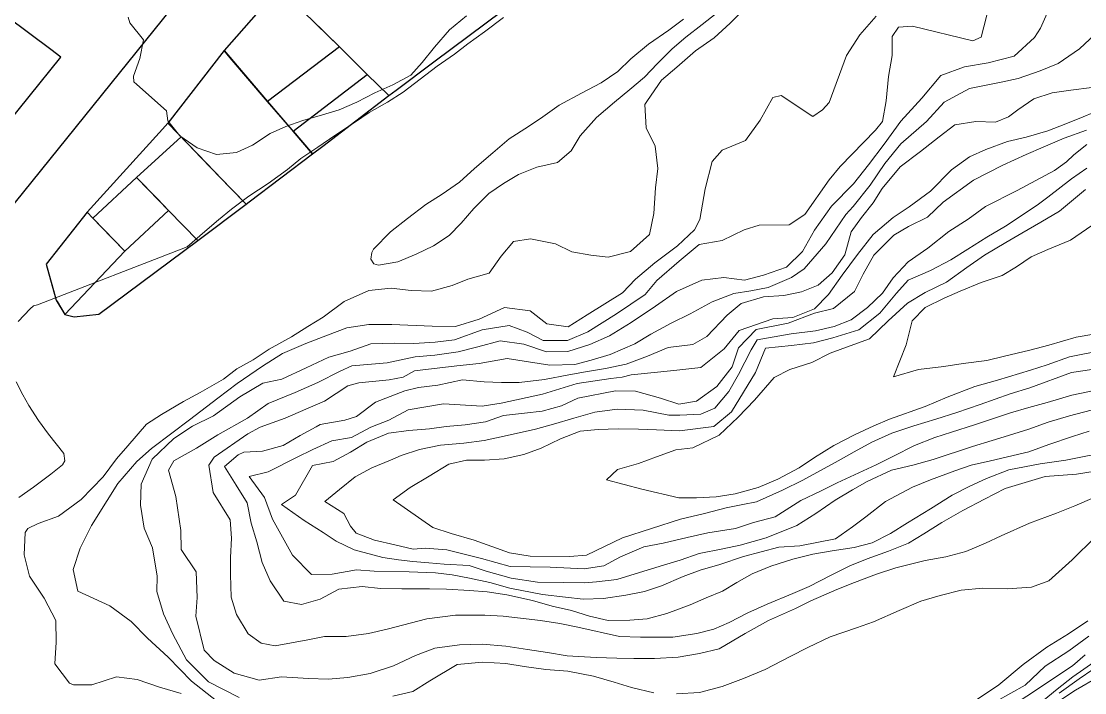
# Model space of a CAD drawing. Header units: metres. Extents: x 78 to 178, y -74 to 157.
# Drawn here: x 148.111 to 149.815, y 65.96 to 67.036 of the extents above; entities that cross this region are included whole.
import ezdxf

# ---------------------------------------------------------------- set-up
doc = ezdxf.new("R2010")
doc.units = ezdxf.units.M
doc.layers.add('01_Fina', color=252, linetype='Continuous', lineweight=15)
doc.layers.add('Traza Urbana', color=7, linetype='Continuous')

msp = doc.modelspace()

# ---------------------------------------------------------------- linework, layer by layer
at = {"layer": '01_Fina', "color": 252, "linetype": 'Continuous', "lineweight": 9, "true_color": 0x939598}
for points in [[(149.76992, 67.08335), (149.74436, 67.02502), (149.7346, 67.01031), (149.70209, 66.98007), (149.66008, 66.96977), (149.62221, 66.96334), (149.58435, 66.94903), (149.55411, 66.91277), (149.5204, 66.87585), (149.49364, 66.83946), (149.46849, 66.80587), (149.44467, 66.77577), (149.40935, 66.73978), (149.38179, 66.70112), (149.36266, 66.66687), (149.33711, 66.64185), (149.30045, 66.629), (149.26994, 66.62138), (149.23663, 66.62566), (149.20131, 66.62124), (149.16104, 66.60318), (149.12706, 66.5795), (149.08839, 66.55314), (149.05361, 66.53201), (149.02203, 66.51809), (148.98671, 66.50659), (148.95246, 66.50605), (148.9162, 66.51849), (148.87847, 66.52411), (148.84235, 66.51408), (148.81078, 66.50618), (148.77372, 66.50097), (148.74228, 66.49829), (148.69719, 66.48879), (148.6406, 66.48398), (148.62187, 66.47541), (148.58628, 66.45695), (148.54962, 66.4413), (148.50627, 66.4235), (148.47349, 66.39969), (148.426, 66.37333), (148.39175, 66.35152), (148.35536, 66.33172), (148.34693, 66.31634), (148.35843, 66.27406), (148.36659, 66.22001), (148.36686, 66.18937), (148.39108, 66.15351), (148.39282, 66.11257), (148.39081, 66.0822), (148.40406, 66.02815), (148.41971, 66.01143), (148.45222, 65.99123), (148.49222, 65.97985), (148.52781, 65.98507), (148.57116, 65.98226), (148.6026, 65.98159), (148.63391, 65.98427), (148.67016, 65.99056), (148.70709, 66.003), (148.74241, 66.01932), (148.77372, 66.0311), (148.81305, 66.03658), (148.84944, 66.03738), (148.88717, 66.03431), (148.92196, 66.02909), (148.9542, 66.024), (148.98577, 66.01905), (149.03207, 66.01598), (149.06538, 66.01531), (149.09254, 66.01464), (149.12559, 66.01477), (149.16331, 66.01691), (149.19797, 66.0224), (149.22941, 66.03029), (149.27115, 66.05478), (149.30821, 66.07551), (149.35129, 66.09491), (149.37617, 66.10695), (149.41792, 66.12542), (149.44588, 66.13625), (149.48133, 66.14963), (149.5121, 66.16007), (149.55947, 66.17184), (149.59224, 66.17746), (149.62435, 66.18589), (149.6562, 66.19967), (149.68108, 66.21118), (149.7267, 66.23151), (149.76992, 66.2477), (149.79922, 66.25907), (149.83012, 66.27259)], [(149.2765, 67.06222), (149.24693, 67.03305), (149.22138, 67.00964), (149.19154, 66.98876), (149.16144, 66.96281), (149.13682, 66.94167), (149.11421, 66.90929), (149.10993, 66.90301), (149.11234, 66.86554), (149.12692, 66.83624), (149.13067, 66.80025), (149.12732, 66.76908), (149.12451, 66.72814), (149.11742, 66.69443), (149.08732, 66.66713), (149.05133, 66.65777), (149.0235, 66.66138), (148.99287, 66.66646), (148.96704, 66.67944), (148.92664, 66.68734), (148.89988, 66.68292), (148.87995, 66.65937), (148.86055, 66.63235), (148.82656, 66.62272), (148.80141, 66.61281), (148.76837, 66.60345), (148.73572, 66.60452), (148.70348, 66.6084), (148.66762, 66.60439), (148.62802, 66.58686), (148.59471, 66.56197), (148.57022, 66.54699), (148.544, 66.53053), (148.50828, 66.51047), (148.48232, 66.49361), (148.4565, 66.47902), (148.43509, 66.46257), (148.39763, 66.44089), (148.37061, 66.42658), (148.33569, 66.40584), (148.31174, 66.39032), (148.2815, 66.35554), (148.26317, 66.33453), (148.2423, 66.3059), (148.20658, 66.26964), (148.17046, 66.24289), (148.13795, 66.23125), (148.12109, 66.22295), (148.11694, 66.21653), (148.11547, 66.18054), (148.1239, 66.14642), (148.14758, 66.11137), (148.16644, 66.07551), (148.16698, 66.041), (148.16457, 66.00594), (148.18798, 65.97517), (148.19454, 65.97223), (148.22371, 65.97223), (148.26344, 65.98534), (148.29635, 65.98079), (148.33234, 65.96848), (148.36713, 65.95831)], [(148.45985, 65.95203), (148.41101, 65.97704), (148.37569, 66.01263), (148.35375, 66.05357), (148.33863, 66.08635), (148.32793, 66.12194), (148.3286, 66.14656), (148.32097, 66.19178), (148.30773, 66.22335), (148.30184, 66.26014), (148.30318, 66.29413), (148.32057, 66.33413), (148.35549, 66.36718), (148.38532, 66.38684), (148.41904, 66.40383), (148.46132, 66.43434), (148.49771, 66.45575), (148.52848, 66.4623), (148.56715, 66.4805), (148.6038, 66.49749), (148.63805, 66.50752), (148.67123, 66.51916), (148.70829, 66.51996), (148.74, 66.51983), (148.77425, 66.52197), (148.80502, 66.52558), (148.84931, 66.5415), (148.89266, 66.5486), (148.92156, 66.53776), (148.94698, 66.52451), (148.98631, 66.52465), (149.01882, 66.53816), (149.06484, 66.56706), (149.11047, 66.59837), (149.12946, 66.62071), (149.16505, 66.65135), (149.19716, 66.67837), (149.23422, 66.68466), (149.26941, 66.70192), (149.29349, 66.70914), (149.34166, 66.70981), (149.36654, 66.7264), (149.40534, 66.78219), (149.42313, 66.80333), (149.47999, 66.8614), (149.49123, 66.87531), (149.49699, 66.90876), (149.50073, 66.94769), (149.50622, 66.98154), (149.50662, 67.01204), (149.51652, 67.0269), (149.53886, 67.02863), (149.63573, 67.00509), (149.64884, 67.01084), (149.66248, 67.06262)], [(149.17201, 67.03974), (149.14833, 67.02194), (149.11595, 66.9996), (149.08786, 66.97579), (149.06698, 66.95545), (149.04009, 66.93752), (149.00879, 66.9208), (148.97306, 66.90153), (148.94684, 66.8832), (148.92356, 66.86728), (148.89279, 66.84775), (148.8663, 66.82554), (148.83713, 66.79999), (148.81332, 66.77818), (148.78522, 66.75918), (148.759, 66.74232), (148.72997, 66.71998), (148.70267, 66.69844), (148.67511, 66.67088), (148.67244, 66.66526), (148.6711, 66.65482), (148.67605, 66.64747), (148.68328, 66.64506), (148.71418, 66.65041), (148.74375, 66.66299), (148.77144, 66.67623), (148.79646, 66.69282), (148.81573, 66.71249), (148.8362, 66.73604), (148.86028, 66.76012), (148.88369, 66.77631), (148.90791, 66.79049), (148.93721, 66.80253), (148.97025, 66.80975), (148.99206, 66.82875), (149.00665, 66.8523), (149.03273, 66.88173), (149.0615, 66.90675), (149.08625, 66.92709), (149.10966, 66.94675), (149.13054, 66.9683), (149.15395, 66.99184), (149.17602, 67.01057), (149.20198, 67.03104), (149.22432, 67.04857)], [(148.1057, 66.55488), (148.12524, 66.57522), (148.13045, 66.5799), (148.13701, 66.58178), (148.37663, 66.67436), (148.40513, 66.69911), (148.42693, 66.71811), (148.44767, 66.73497), (148.4755, 66.75584), (148.50627, 66.77631), (148.53731, 66.79852), (148.55898, 66.81618), (148.58628, 66.83424), (148.61344, 66.85324), (148.64474, 66.87411), (148.66842, 66.88989), (148.69772, 66.90662), (148.72301, 66.92254), (148.7499, 66.94341), (148.77733, 66.96401), (148.80516, 66.98355), (148.8267, 67.00014), (148.85319, 67.01914), (148.88356, 67.04215)], [(148.42372, 65.94681), (148.38345, 65.97798), (148.34599, 66.01651), (148.31308, 66.04742), (148.28712, 66.07364), (148.2526, 66.09893), (148.20123, 66.12234), (148.194, 66.15726), (148.20524, 66.19138), (148.22344, 66.22763), (148.24846, 66.2679), (148.26558, 66.29493), (148.29582, 66.33065), (148.31977, 66.35126), (148.35214, 66.37587), (148.38064, 66.39701), (148.42573, 66.43193), (148.45677, 66.45534), (148.49744, 66.48331), (148.52942, 66.50378), (148.56701, 66.51956), (148.60166, 66.53308), (148.6323, 66.54498), (148.66789, 66.5502), (148.70455, 66.55033), (148.76917, 66.54739), (148.80663, 66.54712), (148.84476, 66.55876), (148.88503, 66.57709), (148.9261, 66.57188), (148.953, 66.551), (148.98725, 66.54619), (149.01788, 66.56572), (149.07408, 66.60104), (149.09495, 66.62298), (149.12639, 66.64867), (149.16224, 66.67637), (149.18954, 66.70192), (149.1985, 66.71838), (149.2068, 66.76774), (149.2179, 66.81123), (149.23395, 66.82942), (149.27155, 66.84481), (149.2947, 66.87785), (149.31517, 66.91424), (149.32854, 66.91705), (149.37938, 66.88374), (149.39504, 66.89404), (149.40534, 66.90595), (149.4333, 66.98127), (149.45457, 67.01459), (149.48066, 67.04429)], [(148.28217, 67.04255), (148.28485, 67.03399), (148.30666, 67.00643), (148.30064, 66.97672), (148.29074, 66.94809), (148.29127, 66.93913), (148.29622, 66.93471), (148.34331, 66.89257), (148.34586, 66.87638), (148.36499, 66.8523), (148.39255, 66.83357), (148.42345, 66.82273), (148.45556, 66.82608), (148.48139, 66.83758), (148.50975, 66.85618), (148.53463, 66.86728), (148.56206, 66.87705), (148.5935, 66.88642), (148.61999, 66.89431), (148.64862, 66.90635), (148.67766, 66.92147), (148.70629, 66.93418), (148.73505, 66.94997), (148.75338, 66.9703), (148.77305, 66.99479), (148.79713, 67.02261), (148.82442, 67.04482)], [(149.83909, 67.02261), (149.80671, 66.99198), (149.77259, 66.9683), (149.74356, 66.95692), (149.70824, 66.94448), (149.68122, 66.93873), (149.63064, 66.92829), (149.58984, 66.90662), (149.56161, 66.87558), (149.52053, 66.83972), (149.49471, 66.80801), (149.47116, 66.7735), (149.44374, 66.73951), (149.43223, 66.7264), (149.40039, 66.67944), (149.36547, 66.63931), (149.34513, 66.62552), (149.30781, 66.6092), (149.28011, 66.60385), (149.25282, 66.5997), (149.21777, 66.58632), (149.18298, 66.56706), (149.15208, 66.55221), (149.11983, 66.53455), (149.09428, 66.51903), (149.05441, 66.5019), (149.0239, 66.49267), (148.99782, 66.48571), (148.95795, 66.48464), (148.88945, 66.49535), (148.84449, 66.48772), (148.80864, 66.48398), (148.7408, 66.47595), (148.72288, 66.46551), (148.7004, 66.46136), (148.65183, 66.45655), (148.63404, 66.4516), (148.59685, 66.42738), (148.56688, 66.41427), (148.5337, 66.40009), (148.49369, 66.38524), (148.47389, 66.37467), (148.42011, 66.33761), (148.41141, 66.32463), (148.4181, 66.28061), (148.4458, 66.23713), (148.44754, 66.2073), (148.44593, 66.17653), (148.44593, 66.14937), (148.447, 66.11284), (148.45583, 66.08515), (148.47416, 66.05384), (148.4953, 66.03912), (148.51751, 66.03484), (148.57009, 66.04474), (148.59671, 66.04983), (148.63163, 66.04996), (148.66722, 66.05464), (148.69706, 66.06147), (148.76061, 66.07806), (148.80663, 66.08421), (148.85386, 66.08421), (148.88302, 66.0822), (148.9431, 66.07551), (148.97413, 66.07056), (149.0029, 66.06481), (149.06953, 66.05009), (149.10311, 66.04862), (149.15489, 66.04902), (149.19355, 66.05478), (149.22058, 66.06173), (149.24546, 66.07217), (149.27543, 66.08796), (149.30607, 66.10147), (149.34714, 66.11873), (149.37323, 66.1301), (149.40868, 66.14843), (149.43865, 66.16288), (149.46635, 66.17452), (149.50046, 66.18656), (149.53257, 66.1994), (149.55719, 66.21425), (149.58596, 66.23258), (149.61981, 66.25185), (149.65419, 66.27004), (149.68777, 66.28717), (149.75172, 66.3063), (149.80176, 66.31005), (149.832, 66.315)], [(149.82651, 66.9299), (149.79253, 66.92562), (149.76309, 66.9216), (149.73353, 66.9121), (149.70784, 66.89404), (149.69285, 66.88294), (149.67185, 66.87451), (149.64041, 66.87558), (149.60683, 66.86996), (149.58154, 66.85069), (149.55211, 66.82728), (149.51906, 66.80266), (149.4907, 66.76815), (149.47625, 66.74527), (149.45725, 66.72145), (149.44079, 66.69844), (149.43076, 66.66151), (149.41042, 66.63288), (149.38768, 66.61295), (149.36092, 66.60225), (149.33269, 66.59649), (149.30031, 66.59435), (149.26473, 66.58378), (149.24185, 66.56478), (149.20961, 66.5308), (149.18713, 66.51823), (149.14739, 66.51301), (149.11435, 66.49949), (149.07996, 66.48625), (149.04718, 66.47943), (149.01507, 66.47421), (148.98845, 66.46939), (148.94938, 66.46203), (148.90871, 66.45682), (148.88021, 66.45722), (148.85265, 66.45789), (148.81814, 66.4611), (148.77813, 66.45294), (148.74763, 66.44932), (148.72529, 66.44357), (148.67859, 66.42551), (148.64782, 66.40276), (148.62922, 66.39674), (148.59002, 66.38965), (148.58333, 66.38617), (148.55778, 66.37199), (148.53062, 66.3558), (148.49757, 66.34711), (148.46747, 66.3455), (148.45851, 66.34122), (148.43643, 66.32249), (148.4553, 66.29239), (148.47269, 66.26429), (148.47898, 66.23165), (148.48808, 66.20168), (148.49691, 66.16863), (148.50975, 66.13893), (148.53182, 66.10642), (148.55965, 66.10134), (148.58962, 66.1095), (148.61986, 66.12582), (148.65705, 66.1301), (148.68675, 66.12689), (148.72074, 66.12649), (148.76502, 66.12649), (148.79231, 66.12582), (148.82897, 66.12381), (148.85747, 66.12127), (148.88891, 66.11672), (148.93025, 66.10736), (148.96183, 66.09866), (148.99273, 66.09157), (149.0215, 66.08234), (149.0512, 66.07538), (149.08612, 66.07578), (149.11368, 66.07832), (149.14512, 66.08648), (149.18298, 66.10053), (149.20827, 66.11164), (149.23436, 66.12247), (149.25737, 66.13639), (149.28225, 66.1503), (149.31222, 66.16261), (149.34754, 66.17358), (149.37925, 66.18174), (149.41042, 66.18709), (149.44534, 66.19258), (149.47424, 66.20021), (149.50368, 66.21492), (149.5311, 66.23232), (149.56789, 66.25439), (149.60241, 66.27647), (149.63078, 66.29105), (149.65753, 66.30296), (149.69352, 66.31687), (149.7437, 66.32664), (149.78463, 66.33239), (149.81393, 66.33868), (149.84444, 66.34443)], [(149.8435, 66.89578), (149.8126, 66.8832), (149.78463, 66.87156), (149.75587, 66.86046), (149.72122, 66.85016), (149.69112, 66.8436), (149.65633, 66.83063), (149.63024, 66.81872), (149.60148, 66.79785), (149.56776, 66.764), (149.53378, 66.73885), (149.50796, 66.72172), (149.47625, 66.69416), (149.45069, 66.66218), (149.42621, 66.62927), (149.40454, 66.5981), (149.38179, 66.57495), (149.34714, 66.56117), (149.31543, 66.5593), (149.26125, 66.5407), (149.23717, 66.51127), (149.1997, 66.48103), (149.15676, 66.47648), (149.08812, 66.46926), (149.07394, 66.46538), (149.05561, 66.46364), (149.00183, 66.45534), (148.9459, 66.43862), (148.87981, 66.42417), (148.84958, 66.41895), (148.7875, 66.42283), (148.73077, 66.41347), (148.7, 66.39648), (148.67083, 66.38564), (148.64006, 66.36905), (148.60835, 66.36343), (148.57812, 66.34952), (148.55189, 66.33681), (148.50667, 66.31366), (148.47617, 66.30644), (148.50038, 66.27259), (148.51363, 66.2378), (148.54547, 66.18), (148.57584, 66.1495), (148.60916, 66.14977), (148.64822, 66.15659), (148.67632, 66.15458), (148.73238, 66.15351), (148.77452, 66.15204), (148.80114, 66.14883), (148.82924, 66.14348), (148.86148, 66.13666), (148.89399, 66.12716), (148.9459, 66.11726), (148.98323, 66.11271), (149.01106, 66.1095), (149.04371, 66.11097), (149.07956, 66.11619), (149.10953, 66.12207), (149.13656, 66.1313), (149.17161, 66.14602), (149.19863, 66.15619), (149.23048, 66.16529), (149.26807, 66.17813), (149.32493, 66.19285), (149.35825, 66.19499), (149.41578, 66.20636), (149.44267, 66.22563), (149.46407, 66.24182), (149.49578, 66.26616), (149.53913, 66.28904), (149.56816, 66.30095), (149.60696, 66.31567), (149.63305, 66.32463), (149.66422, 66.33145), (149.72563, 66.3459), (149.75774, 66.35781), (149.79534, 66.37065), (149.82196, 66.37882)], [(149.81768, 66.86153), (149.78209, 66.84869), (149.74865, 66.83464), (149.72095, 66.8226), (149.68389, 66.80561), (149.63666, 66.78152), (149.58836, 66.74607), (149.56335, 66.72199), (149.53271, 66.70714), (149.50889, 66.69349), (149.47732, 66.66125), (149.45979, 66.63101), (149.44615, 66.60305), (149.4123, 66.57549), (149.38206, 66.568), (149.33965, 66.55207), (149.28827, 66.54231), (149.26031, 66.51247), (149.25001, 66.48197), (149.22553, 66.4508), (149.19288, 66.42711), (149.16465, 66.42243), (149.13535, 66.43206), (149.09521, 66.4433), (149.06284, 66.4437), (149.0029, 66.4322), (148.97641, 66.41989), (148.9455, 66.41106), (148.91701, 66.40785), (148.88369, 66.40424), (148.85466, 66.3938), (148.82202, 66.38912), (148.79178, 66.38644), (148.76489, 66.38256), (148.73211, 66.37989), (148.6992, 66.37587), (148.66468, 66.36142), (148.63819, 66.34523), (148.61049, 66.33038), (148.57745, 66.3241), (148.55015, 66.27633), (148.52794, 66.26148), (148.5642, 66.23593), (148.59471, 66.21639), (148.61571, 66.20261), (148.64434, 66.18883), (148.69037, 66.17666), (148.71538, 66.17251), (148.7384, 66.17024), (148.76395, 66.1677), (148.78843, 66.16582), (148.82884, 66.16341), (148.856, 66.15445), (148.89587, 66.14335), (148.93815, 66.13692), (148.98042, 66.13639), (149.0132, 66.13599), (149.03247, 66.13773), (149.06525, 66.14107), (149.10137, 66.15258), (149.13977, 66.16422), (149.16679, 66.17211), (149.19716, 66.18308), (149.23516, 66.19017), (149.26312, 66.19619), (149.30446, 66.20797), (149.35356, 66.22803), (149.38393, 66.2473), (149.41497, 66.26817), (149.44307, 66.2849), (149.46635, 66.29814), (149.50528, 66.31634), (149.53967, 66.32476), (149.57204, 66.33386), (149.63533, 66.35433), (149.6669, 66.3641), (149.69299, 66.37199), (149.72537, 66.38203), (149.75627, 66.3934), (149.79066, 66.4037), (149.83775, 66.41601)], [(149.81835, 66.83879), (149.79775, 66.82193), (149.78597, 66.81082), (149.76657, 66.79678), (149.7069, 66.76507), (149.65606, 66.73911), (149.62823, 66.71891), (149.59733, 66.69898), (149.56375, 66.67249), (149.53231, 66.65041), (149.50822, 66.62499), (149.49083, 66.60051), (149.46715, 66.57709), (149.44079, 66.55743), (149.4135, 66.54699), (149.38353, 66.54003), (149.34487, 66.53522), (149.28988, 66.52572), (149.28025, 66.5094), (149.26031, 66.47006), (149.24466, 66.44263), (149.22245, 66.41614), (149.19984, 66.40638), (149.16599, 66.40464), (149.14873, 66.40491), (149.10766, 66.4128), (149.06565, 66.41454), (149.03019, 66.40959), (148.99621, 66.39995), (148.96383, 66.39019), (148.9348, 66.38216), (148.88476, 66.37092), (148.85239, 66.3641), (148.82001, 66.35955), (148.78281, 66.35634), (148.74883, 66.34978), (148.7198, 66.34015), (148.70267, 66.33266), (148.67271, 66.32035), (148.64581, 66.30603), (148.62053, 66.2853), (148.59725, 66.2663), (148.62775, 66.24677), (148.63832, 66.22696), (148.64729, 66.21546), (148.67672, 66.20435), (148.70923, 66.197), (148.73866, 66.1899), (148.75793, 66.19124), (148.79258, 66.18883), (148.84824, 66.17465), (148.89413, 66.16221), (148.95848, 66.16114), (149.01267, 66.15846), (149.04437, 66.16315), (149.07086, 66.17773), (149.10846, 66.19338), (149.13963, 66.19967), (149.17816, 66.20877), (149.21108, 66.21613), (149.25536, 66.22322), (149.28439, 66.23245), (149.31918, 66.24168), (149.34246, 66.25667), (149.35985, 66.26804), (149.39169, 66.28302), (149.41845, 66.296), (149.44588, 66.30884), (149.48066, 66.3253), (149.50836, 66.33921), (149.54247, 66.3558), (149.57499, 66.36905), (149.60174, 66.37761), (149.6384, 66.38912), (149.6962, 66.40865), (149.7255, 66.41695), (149.75507, 66.42511), (149.79427, 66.43661), (149.84283, 66.44678)], [(149.81862, 66.80079), (149.7936, 66.78366), (149.75614, 66.75396), (149.73861, 66.74125), (149.68804, 66.70767), (149.65834, 66.69028), (149.62797, 66.67101), (149.60027, 66.65389), (149.56803, 66.63663), (149.53191, 66.62124), (149.51331, 66.60051), (149.48695, 66.56826), (149.45297, 66.54137), (149.41163, 66.52893), (149.38019, 66.5205), (149.34527, 66.51622), (149.30366, 66.51194), (149.28734, 66.47314), (149.24921, 66.41012), (149.22058, 66.38658), (149.16572, 66.37975), (149.12893, 66.38109), (149.09976, 66.38216), (149.06712, 66.38256), (149.03514, 66.38163), (149.00624, 66.37882), (148.9748, 66.36664), (148.94417, 66.35179), (148.91607, 66.34162), (148.8849, 66.33453), (148.85319, 66.33239), (148.82416, 66.33266), (148.79606, 66.32637), (148.76422, 66.30684), (148.73385, 66.28891), (148.70696, 66.26871), (148.77037, 66.22442), (148.79981, 66.21519), (148.83673, 66.20449), (148.89346, 66.18415), (148.92637, 66.1784), (148.98912, 66.17786), (149.01668, 66.18), (149.07434, 66.20823), (149.12063, 66.22295), (149.16706, 66.2378), (149.20573, 66.2469), (149.24038, 66.25613), (149.2674, 66.26148), (149.28881, 66.26563), (149.33055, 66.28436), (149.36333, 66.30042), (149.41992, 66.33172), (149.44548, 66.34604), (149.47411, 66.36116), (149.50568, 66.37601), (149.54127, 66.38751), (149.57632, 66.39822), (149.61004, 66.40892), (149.64763, 66.42163), (149.6954, 66.43875), (149.72724, 66.44852), (149.7936, 66.47287), (149.84096, 66.47996)], [(149.81648, 66.76627), (149.7746, 66.73162), (149.7445, 66.71396), (149.71426, 66.69657), (149.68871, 66.68158), (149.65446, 66.66125), (149.62636, 66.64131), (149.59345, 66.6179), (149.5596, 66.60118), (149.53084, 66.58418), (149.50006, 66.55569), (149.47023, 66.52732), (149.43932, 66.51568), (149.40695, 66.50404), (149.37778, 66.48919), (149.34246, 66.47782), (149.31757, 66.46484), (149.28573, 66.42885), (149.25951, 66.40156), (149.22927, 66.37253), (149.18686, 66.35219), (149.15957, 66.34938), (149.12866, 66.33774), (149.09976, 66.32704), (149.06632, 66.31754), (149.04852, 66.30082), (149.10552, 66.28597), (149.16465, 66.27192), (149.19288, 66.27219), (149.22459, 66.27366), (149.25509, 66.27874), (149.29162, 66.28864), (149.32319, 66.30189), (149.35731, 66.32022), (149.38219, 66.33667), (149.41283, 66.35594), (149.44708, 66.3736), (149.47732, 66.38778), (149.5022, 66.39848), (149.5592, 66.41869), (149.59452, 66.4334), (149.63907, 66.45066), (149.67533, 66.46096), (149.72791, 66.47702), (149.75493, 66.48558), (149.79066, 66.49816), (149.84176, 66.50819)], [(149.82945, 66.53441), (149.80109, 66.52973), (149.75748, 66.51689), (149.72697, 66.50873), (149.6867, 66.49909), (149.65834, 66.49227), (149.62021, 66.48732), (149.58917, 66.4829), (149.5485, 66.47809), (149.50863, 66.46618), (149.5291, 66.51729), (149.53846, 66.55582), (149.5596, 66.57709), (149.58957, 66.59235), (149.61566, 66.60372), (149.64884, 66.61723), (149.68295, 66.62847), (149.70597, 66.64252), (149.72898, 66.6583), (149.75574, 66.67008), (149.79239, 66.68506), (149.82624, 66.70901)], [(148.10704, 66.27259), (148.13059, 66.28944), (148.15815, 66.31032), (148.17661, 66.3253), (148.18076, 66.33132), (148.17902, 66.34323), (148.15467, 66.374), (148.13821, 66.39634), (148.1231, 66.42002), (148.1132, 66.43742), (148.10289, 66.45789)], [(149.8316, 66.2089), (149.79494, 66.17291), (149.75748, 66.1392), (149.72951, 66.12876), (149.69071, 66.12635), (149.65151, 66.12716), (149.61726, 66.12421), (149.58315, 66.11578), (149.55238, 66.10629), (149.51759, 66.09157), (149.47652, 66.07311), (149.44949, 66.06387), (149.40708, 66.04956), (149.37109, 66.0323), (149.34326, 66.01772), (149.30312, 65.99671), (149.26834, 65.98253), (149.23395, 65.96969), (149.1977, 65.95992), (149.16091, 65.95764)], [(149.63867, 65.94641), (149.67734, 65.9725), (149.7164, 66.00474), (149.75453, 66.03297), (149.78905, 66.05411), (149.82009, 66.07498)], [(149.82169, 66.05023), (149.78959, 66.02681), (149.75159, 66.00233), (149.71948, 65.97169), (149.65071, 65.93343)], [(149.12478, 65.95965), (149.08853, 65.96808), (149.06096, 65.97638), (149.02792, 65.98628), (148.98684, 65.99404), (148.95139, 65.99711), (148.91687, 66.00166), (148.88744, 66.00675), (148.85011, 66.00849), (148.80944, 66.00487), (148.76569, 65.97878), (148.73826, 65.96179), (148.70615, 65.9539)], [(149.81594, 66.02039), (149.79561, 66.00273), (149.75761, 65.97785), (149.7346, 65.96233), (149.69941, 65.93905)], [(149.83641, 66.01357), (149.79574, 65.98494), (149.77112, 65.96527), (149.74102, 65.94065)], [(149.82785, 65.99685), (149.80591, 65.98173), (149.7742, 65.95898)], [(149.83721, 65.98507), (149.80029, 65.96393), (149.77366, 65.94601)]]:
    msp.add_lwpolyline(points, dxfattribs=at)
at = {"layer": 'Traza Urbana', "color": 7, "linetype": 'Continuous', "invisible_edges": 5}
for points in [[(147.75687, 67.85801), (147.07525, 66.75864), (147.67731, 66.40998), (148.35378, 67.50105)], [(148.35378, 67.50105), (147.67731, 66.40998), (147.7826, 66.35152), (148.45704, 67.43931)], [(148.45704, 67.43931), (147.7826, 66.35152), (147.91706, 66.51809), (148.47979, 67.4257)], [(148.47979, 67.4257), (147.91706, 66.51809), (148.59431, 67.35722)], [(148.78723, 67.38317), (148.5746, 67.04021), (148.62053, 66.99505), (148.83351, 67.33856)], [(148.78723, 67.38317), (148.5746, 67.04021), (148.62053, 66.99505), (148.83351, 67.33856)], [(148.83351, 67.33856), (148.62053, 66.99505), (148.66535, 66.9509), (148.8787, 67.295)], [(148.83351, 67.33856), (148.62053, 66.99505), (148.66535, 66.9509), (148.8787, 67.295)], [(148.8787, 67.295), (148.66535, 66.9509), (148.69973, 66.91718), (148.9133, 67.26164)], [(148.8787, 67.295), (148.66535, 66.9509), (148.69973, 66.91718), (148.9133, 67.26164)], [(148.9133, 67.26164), (148.69973, 66.91718), (148.71157, 66.92603), (148.91728, 67.25781)], [(148.9133, 67.26164), (148.69973, 66.91718), (148.71157, 66.92603), (148.91728, 67.25781)], [(148.91728, 67.25781), (148.71157, 66.92603), (148.77178, 66.97103), (148.93748, 67.23828)], [(148.91728, 67.25781), (148.71157, 66.92603), (148.77178, 66.97103), (148.93748, 67.23828)], [(148.93748, 67.23828), (148.77178, 66.97103), (148.91518, 67.07821), (148.98564, 67.19185)], [(148.93748, 67.23828), (148.77178, 66.97103), (148.91518, 67.07821), (148.98564, 67.19185)], [(148.4359, 66.98916), (148.4359, 66.98916), (148.45093, 66.97159), (148.5242, 67.08977)], [(148.4359, 66.98916), (148.4359, 66.98916), (148.45093, 66.97159), (148.5242, 67.08977)], [(148.5242, 67.08977), (148.45093, 66.97159), (148.50547, 66.90782), (148.58265, 67.0323)], [(148.5242, 67.08977), (148.45093, 66.97159), (148.50547, 66.90782), (148.58265, 67.0323)], [(148.08871, 67.04294), (148.00151, 66.90229), (148.07092, 66.85042), (148.15813, 66.99107)], [(148.58265, 67.0323), (148.50547, 66.90782), (148.54085, 66.86654), (148.62053, 66.99505)], [(148.58265, 67.0323), (148.50547, 66.90782), (148.54085, 66.86654), (148.62053, 66.99505)], [(148.50547, 66.90782), (148.50547, 66.90782), (148.54085, 66.86654), (148.62053, 66.99505)], [(148.50547, 66.90782), (148.50547, 66.90782), (148.54085, 66.86654), (148.62053, 66.99505)], [(148.62053, 66.99505), (148.54085, 66.86654), (148.54641, 66.86005), (148.62647, 66.98919)], [(148.62053, 66.99505), (148.54085, 66.86654), (148.54641, 66.86005), (148.62647, 66.98919)], [(148.62053, 66.99505), (148.54085, 66.86654), (148.54641, 66.86005), (148.62647, 66.98919)], [(148.62053, 66.99505), (148.54085, 66.86654), (148.54641, 66.86005), (148.62647, 66.98919)], [(148.15813, 66.99107), (148.07092, 66.85042), (148.17447, 66.97886)], [(148.34559, 66.8729), (148.34559, 66.8729), (148.35671, 66.86143), (148.4359, 66.98916)], [(148.34559, 66.8729), (148.34559, 66.8729), (148.35671, 66.86143), (148.4359, 66.98916)], [(148.4359, 66.98916), (148.35671, 66.86143), (148.367, 66.85082), (148.44568, 66.97773)], [(148.4359, 66.98916), (148.35671, 66.86143), (148.367, 66.85082), (148.44568, 66.97773)], [(148.44568, 66.97773), (148.367, 66.85082), (148.42973, 66.78566), (148.50547, 66.90782)], [(148.44568, 66.97773), (148.367, 66.85082), (148.42973, 66.78566), (148.50547, 66.90782)], [(148.62647, 66.98919), (148.54641, 66.86005), (148.57772, 66.82353), (148.65997, 66.95619)], [(148.62647, 66.98919), (148.54641, 66.86005), (148.66535, 66.9509)], [(148.62647, 66.98919), (148.54641, 66.86005), (148.57772, 66.82353), (148.65997, 66.95619)], [(148.62647, 66.98919), (148.54641, 66.86005), (148.66535, 66.9509)], [(148.65997, 66.95619), (148.57772, 66.82353), (148.59425, 66.83622), (148.66535, 66.9509)], [(148.65997, 66.95619), (148.57772, 66.82353), (148.59425, 66.83622), (148.66535, 66.9509)], [(148.66535, 66.9509), (148.59425, 66.83622), (148.69973, 66.91718)], [(148.66535, 66.9509), (148.59425, 66.83622), (148.69973, 66.91718)], [(148.50547, 66.90782), (148.42973, 66.78566), (148.47095, 66.74285), (148.54479, 66.86194)], [(148.50547, 66.90782), (148.42973, 66.78566), (148.47095, 66.74285), (148.54479, 66.86194)], [(148.21635, 66.73001), (148.15518, 66.63135), (148.16698, 66.58913), (148.3371, 66.86351)], [(148.21635, 66.73001), (148.15518, 66.63135), (148.16698, 66.58913), (148.3371, 66.86351)], [(148.3371, 66.86351), (148.16698, 66.58913), (148.16829, 66.58694), (148.34559, 66.8729)], [(148.3371, 66.86351), (148.16698, 66.58913), (148.16829, 66.58694), (148.34559, 66.8729)], [(148.34559, 66.8729), (148.16829, 66.58694), (148.18076, 66.56612), (148.36107, 66.85693)], [(148.34559, 66.8729), (148.16829, 66.58694), (148.18076, 66.56612), (148.36107, 66.85693)], [(148.54479, 66.86194), (148.47095, 66.74285), (148.47621, 66.74682), (148.54641, 66.86005)], [(148.54479, 66.86194), (148.47095, 66.74285), (148.47621, 66.74682), (148.54641, 66.86005)], [(148.54641, 66.86005), (148.47621, 66.74682), (148.57772, 66.82353)], [(148.54641, 66.86005), (148.47621, 66.74682), (148.57772, 66.82353)], [(148.36107, 66.85693), (148.18076, 66.56612), (148.18914, 66.56396), (148.367, 66.85082)], [(148.36107, 66.85693), (148.18076, 66.56612), (148.18914, 66.56396), (148.367, 66.85082)], [(148.367, 66.85082), (148.18914, 66.56396), (148.19534, 66.56237), (148.37137, 66.84628)], [(148.367, 66.85082), (148.18914, 66.56396), (148.19534, 66.56237), (148.37137, 66.84628)], [(148.37137, 66.84628), (148.19534, 66.56237), (148.23521, 66.56638), (148.39411, 66.82266)], [(148.37137, 66.84628), (148.19534, 66.56237), (148.23521, 66.56638), (148.39411, 66.82266)], [(148.29555, 66.78567), (148.29555, 66.78567), (148.31451, 66.76616), (148.367, 66.85082)], [(148.29555, 66.78567), (148.29555, 66.78567), (148.31451, 66.76616), (148.367, 66.85082)], [(148.367, 66.85082), (148.31451, 66.76616), (148.34679, 66.73295), (148.39916, 66.81741)], [(148.367, 66.85082), (148.31451, 66.76616), (148.34679, 66.73295), (148.39916, 66.81741)], [(148.39411, 66.82266), (148.23521, 66.56638), (148.39349, 66.68492), (148.44568, 66.7691)], [(148.39411, 66.82266), (148.23521, 66.56638), (148.39349, 66.68492), (148.44568, 66.7691)], [(148.39916, 66.81741), (148.34679, 66.73295), (148.39349, 66.68492), (148.44568, 66.7691)], [(148.39916, 66.81741), (148.34679, 66.73295), (148.39349, 66.68492), (148.44568, 66.7691)], [(148.22571, 66.72038), (148.22571, 66.72038), (148.24364, 66.70194), (148.29555, 66.78567)], [(148.22571, 66.72038), (148.22571, 66.72038), (148.24364, 66.70194), (148.29555, 66.78567)], [(148.29555, 66.78567), (148.24364, 66.70194), (148.27696, 66.66766), (148.32887, 66.75139)], [(148.29555, 66.78567), (148.24364, 66.70194), (148.27696, 66.66766), (148.32887, 66.75139)], [(148.44568, 66.7691), (148.39349, 66.68492), (148.47095, 66.74285)], [(148.44568, 66.7691), (148.39349, 66.68492), (148.47095, 66.74285)], [(148.44568, 66.7691), (148.39349, 66.68492), (148.47095, 66.74285)], [(148.44568, 66.7691), (148.39349, 66.68492), (148.47095, 66.74285)], [(148.32887, 66.75139), (148.27696, 66.66766), (148.34679, 66.73295)], [(148.32887, 66.75139), (148.27696, 66.66766), (148.34679, 66.73295)], [(148.15079, 66.64706), (148.15079, 66.64706), (148.15518, 66.63135), (148.21635, 66.73001)], [(148.15079, 66.64706), (148.15079, 66.64706), (148.15518, 66.63135), (148.21635, 66.73001)], [(148.15079, 66.64706), (148.15079, 66.64706), (148.15518, 66.63135), (148.21635, 66.73001)], [(148.15079, 66.64706), (148.15079, 66.64706), (148.15518, 66.63135), (148.21635, 66.73001)], [(148.21635, 66.73001), (148.15518, 66.63135), (148.15995, 66.6143), (148.22571, 66.72038)], [(148.21635, 66.73001), (148.15518, 66.63135), (148.15995, 66.6143), (148.22571, 66.72038)], [(148.22571, 66.72038), (148.15995, 66.6143), (148.16698, 66.58913), (148.23954, 66.70615)], [(148.22571, 66.72038), (148.15995, 66.6143), (148.16698, 66.58913), (148.23954, 66.70615)], [(148.23954, 66.70615), (148.16698, 66.58913), (148.18076, 66.56612), (148.25666, 66.68854)], [(148.23954, 66.70615), (148.16698, 66.58913), (148.18076, 66.56612), (148.25666, 66.68854)], [(148.25666, 66.68854), (148.18076, 66.56612), (148.27696, 66.66766)], [(148.25666, 66.68854), (148.18076, 66.56612), (148.27696, 66.66766)]]:
    msp.add_3dface(points, dxfattribs=at)

doc.saveas('drawing.dxf')
